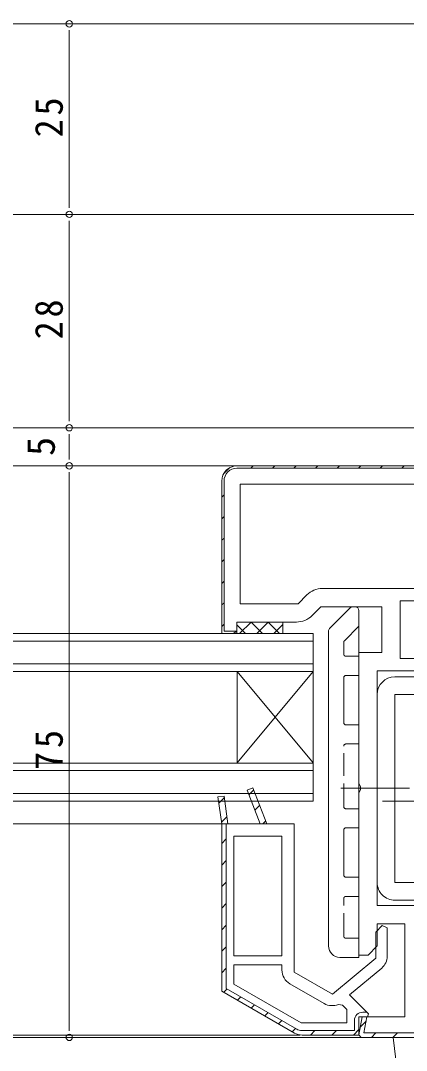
# Model space of a CAD drawing. Units: millimetres on the paper. Extents: x -420 to 373, y -297 to 267.
# Drawn here: x 120.8 to 171.4, y -57.4 to 77.8 of the extents above; entities that cross this region are included whole.
import ezdxf
from ezdxf.enums import TextEntityAlignment as Align

# ---------------------------------------------------------------- set-up
doc = ezdxf.new("R2010")
doc.units = ezdxf.units.MM
doc.linetypes.add('CHAIN2', pattern=[12, 9, -1, 1, -1])
doc.linetypes.add('DASHED3', pattern=[4, 3, -1])
for name, color, linetype, lineweight in [('0-3_YKK_12', 2, 'Continuous', 9), ('0-4_YSS_K', 3, 'Continuous', 9), ('0-5_YKK_D', 6, 'Continuous', 9), ('0-7_YKK_13', 4, 'Continuous', 9), ('0-8_YKK_11', 7, 'Continuous', 9)]:
    doc.layers.add(name, color=color, linetype=linetype, lineweight=lineweight)
doc.styles.add('ＭＳ ゴシック', font='')
doc.styles.get('ＭＳ ゴシック').set_extended_font_data('MS Gothic')

msp = doc.modelspace()

# ---------------------------------------------------------------- linework, layer by layer
at = {"layer": '0-3_YKK_12'}
for p, q in [((-83.235, 77.326), (254.663, 77.326)), ((23.714, 52.326), (147.714, 52.326)), ((147.714, 52.326), (199.714, 52.326)), ((180.213, 24.326), (-8.786, 24.326)), ((149.376, 19.326), (19.604, 19.326)), ((9.21, -2.674), (159.22, -2.674)), ((159.22, -2.674), (159.22, -24.674)), ((9.21, -3.674), (159.22, -3.674)), ((9.21, -6.674), (159.22, -6.674)), ((9.21, -7.674), (159.22, -7.674)), ((159.22, -7.664), (149.22, -19.664)), ((149.22, -7.664), (159.22, -19.664)), ((149.22, -7.664), (149.22, -19.674)), ((9.21, -19.674), (159.22, -19.674)), ((9.21, -20.674), (159.22, -20.674)), ((9.21, -23.674), (159.22, -23.674)), ((9.21, -24.674), (159.22, -24.674)), ((147.218, -27.674), (23.21, -27.674)), ((12.947, -55.374), (157.482, -55.374)), ((165.518, -55.674), (4.91, -55.674))]:
    msp.add_line(p, q, dxfattribs=at)
at = {"layer": '0-4_YSS_K'}
for p, q in [((149.568, -2.674), (151.068, -1.174)), ((151.068, -1.174), (152.568, -2.674)), ((151.813, -2.674), (153.313, -1.174)), ((153.313, -1.174), (154.813, -2.674)), ((155.219, -1.174), (155.219, -2.674)), ((149.226, -1.577), (150.323, -2.674)), ((154.058, -2.674), (155.216, -1.516))]:
    msp.add_line(p, q, dxfattribs=at)
at = {"layer": '0-5_YKK_D'}
for p, q in [((125.214, 77.326), (128.218, 77.326)), ((127.218, 76.476), (127.218, 75.626)), ((127.218, 54.026), (127.218, 75.626)), ((127.218, 53.176), (127.218, 54.026)), ((125.214, 52.326), (128.218, 52.326)), ((125.214, 52.326), (128.218, 52.326)), ((127.218, 51.476), (127.218, 50.626)), ((127.218, 26.026), (127.218, 50.626)), ((127.218, 25.176), (127.218, 26.026)), ((125.214, 24.326), (128.218, 24.326)), ((134.356, 24.326), (126.218, 24.326)), ((127.218, 23.476), (127.218, 22.626)), ((127.218, 21.026), (127.218, 22.626)), ((127.218, 20.176), (127.218, 21.026)), ((133.356, 19.326), (126.218, 19.326)), ((134.356, 19.326), (126.218, 19.326)), ((127.218, 18.476), (127.218, 17.626)), ((127.218, -53.974), (127.218, 17.626)), ((127.218, -54.824), (127.218, -53.974)), ((134.356, -55.674), (126.218, -55.674))]:
    msp.add_line(p, q, dxfattribs=at)
for centre, start, end in [((127.218, 77.326), 90, 270), ((127.218, 77.326), 270, 90), ((127.218, 52.326), 90, 270), ((127.218, 52.326), 90, 270), ((127.218, 52.326), 270, 90), ((127.218, 52.326), 270, 90), ((127.218, 24.326), 90, 270), ((127.218, 24.326), 90, 270), ((127.218, 24.326), 270, 90), ((127.218, 24.326), 270, 90), ((127.218, 19.326), 90, 270), ((127.218, 19.326), 90, 270), ((127.218, 19.326), 270, 90), ((127.218, 19.326), 270, 90), ((127.218, -55.674), 90, 270), ((127.218, -55.674), 270, 90)]:
    msp.add_arc(centre, 0.425, start, end, dxfattribs=at)
at = {"layer": '0-7_YKK_13'}
for p, q in [((164.07, 0.679), (161.363, -2.028)), ((164.716, 0.826), (164.423, 0.826)), ((165.216, 0.326), (165.216, -7.674)), ((161.216, -43.674), (161.216, -2.381)), ((165.216, -8.174), (165.216, -7.674)), ((163.216, -14.374), (163.216, -8.474)), ((163.516, -8.174), (165.216, -8.174)), ((194.318, -8.374), (169.918, -8.374)), ((167.618, -10.674), (167.618, -35.374)), ((165.216, -15.174), (165.216, -27.674)), ((163.516, -28.174), (165.216, -28.174)), ((165.216, -28.174), (165.216, -27.674)), ((163.216, -34.374), (163.216, -28.474)), ((165.216, -35.174), (165.216, -44.674)), ((162.787, -45.174), (162.866, -45.174)), ((170.782, -64.333), (169.718, -55.674))]:
    msp.add_line(p, q, dxfattribs=at)
at = {"layer": '0-7_YKK_13', "linetype": 'DASHED3'}
for p, q in [((163.304, -3.622), (165.216, -1.71)), ((163.216, -5.374), (163.216, -3.834)), ((165.216, -5.674), (163.516, -5.674)), ((163.216, -25.374), (163.216, -17.474)), ((163.516, -17.174), (165.216, -17.174)), ((165.216, -25.674), (163.516, -25.674)), ((163.216, -42.374), (163.216, -37.474)), ((163.516, -37.174), (165.216, -37.174)), ((165.216, -42.674), (163.516, -42.674))]:
    msp.add_line(p, q, dxfattribs=at)
at = {"layer": '0-7_YKK_13', "linetype": 'CHAIN2'}
for p, q in [((162.856, -22.974), (174.681, -22.974)), ((210.69, -24.674), (168.297, -24.674))]:
    msp.add_line(p, q, dxfattribs=at)
at = {"layer": '0-7_YKK_13'}
for points in [[(169.918, -37.674), (177.618, -37.674), (177.618, -35.374), (169.918, -35.374), (169.918, -10.674), (194.318, -10.674), (194.318, -8.374)], [(165.216, -15.174), (165.216, -14.674), (163.516, -14.674)], [(165.216, -35.174), (165.216, -34.674), (163.516, -34.674)], [(162.716, -45.174), (165.216, -45.174), (165.216, -44.674)], [(196.655, -64.333), (197.718, -55.674), (169.718, -55.674)]]:
    msp.add_lwpolyline(points, dxfattribs=at)
for centre, radius, start, end in [((164.423, 0.326), 0.5, 90, 135), ((164.716, 0.326), 0.5, 0, 90), ((161.716, -2.381), 0.5, 135, 180), ((163.516, -8.474), 0.3, 90, 180), ((169.918, -10.674), 2.3, 89.99998, 179.99998), ((163.516, -14.374), 0.3, 180, 270), ((163.516, -28.474), 0.3, 90, 180), ((163.516, -34.374), 0.3, 180, 270), ((169.918, -35.374), 2.3, 179.99998, 270), ((162.716, -43.674), 1.5, 180, 270)]:
    msp.add_arc(centre, radius, start, end, dxfattribs=at)
at = {"layer": '0-7_YKK_13', "linetype": 'DASHED3'}
for centre, start, end in [((163.516, -3.834), 135, 180), ((163.516, -5.374), 180, 270), ((163.516, -17.474), 90, 179.99998), ((163.516, -25.374), 180, 270), ((163.516, -37.474), 90, 180), ((163.516, -42.374), 180, 270)]:
    msp.add_arc(centre, 0.3, start, end, dxfattribs=at)
at = {"layer": '0-8_YKK_11'}
for p, q in [((148.267, 19.085), (147.459, 18.277)), ((149.218, 19.326), (186.718, 19.326)), ((151.336, 19.326), (151.036, 19.026)), ((154.165, 19.326), (153.865, 19.026)), ((156.993, 19.326), (156.693, 19.026)), ((159.821, 19.326), (159.521, 19.026)), ((162.65, 19.326), (162.35, 19.026)), ((165.478, 19.326), (165.178, 19.026)), ((168.307, 19.326), (168.007, 19.026)), ((171.135, 19.326), (170.835, 19.026)), ((184.818, 16.926), (149.618, 16.926)), ((147.518, 15.508), (147.218, 15.208)), ((147.518, 12.679), (147.218, 12.379)), ((147.518, 9.851), (147.218, 9.551)), ((147.518, 7.023), (147.218, 6.723)), ((147.518, 4.194), (147.218, 3.894)), ((147.518, 1.366), (147.218, 1.066)), ((170.618, 1.626), (184.818, 1.626)), ((147.518, -1.463), (147.218, -1.763)), ((167.618, -38.374), (167.618, -7.574)), ((151.292, -22.931), (153.118, -27.674)), ((147.547, -24.247), (146.838, -24.956)), ((151.403, -23.219), (150.784, -23.838)), ((152.189, -25.261), (151.57, -25.88)), ((147.894, -26.728), (147.185, -27.437)), ((152.976, -27.303), (152.605, -27.674)), ((147.818, -29.632), (147.218, -30.232)), ((148.818, -44.974), (148.818, -29.274)), ((147.818, -32.461), (147.218, -33.061)), ((147.818, -35.289), (147.218, -35.889)), ((147.818, -38.117), (147.218, -38.717)), ((147.818, -40.946), (147.218, -41.546)), ((147.818, -43.774), (147.218, -44.374)), ((147.818, -46.603), (147.218, -47.203)), ((156.168, -48.648), (160.652, -51.237)), ((147.93, -49.319), (147.491, -49.758)), ((157.647, -53.774), (148.818, -48.677)), ((149.724, -50.354), (149.284, -50.794)), ((151.517, -51.39), (151.078, -51.829)), ((153.31, -52.425), (152.871, -52.864)), ((155.103, -53.46), (154.664, -53.899)), ((166.145, -53.546), (165.406, -54.286)), ((156.896, -54.496), (156.457, -54.935)), ((159.446, -54.774), (158.846, -55.374)), ((162.274, -54.774), (161.674, -55.374)), ((165.218, -54.659), (164.503, -55.374)), ((167.446, -55.074), (166.846, -55.674)), ((170.274, -55.074), (169.674, -55.674))]:
    msp.add_line(p, q, dxfattribs=at)
for points in [[(187.218, 19.326), (149.218, 19.326)], [(149.218, 19.326), (186.718, 19.326), (187.218, 18.826), (186.918, 18.826), (186.718, 19.026), (149.218, 19.026)], [(147.218, 17.326), (147.218, -2.674), (149.218, -2.674), (149.218, -1.174), (157.017, -1.174)], [(147.518, 17.326), (147.518, -2.374), (149.177, -2.374), (148.718, -2.674), (147.218, -2.674), (147.218, 17.326)], [(184.818, 16.926), (149.618, 16.926), (149.618, 1.226), (157.224, 1.226), (158.375, 2.376)], [(160.426, 3.226), (184.818, 3.226), (184.818, 16.926)], [(159.068, -0.325), (160.218, 0.826), (168.218, 0.826), (168.218, -5.174), (165.218, -5.174), (165.218, -22.35), (165.406, -22.74), (165.406, -23.209), (165.218, -23.599), (165.218, -44.874), (166.418, -44.874), (167.618, -43.674), (167.618, -40.774), (171.218, -40.774), (171.218, -52.974), (165.637, -52.974), (165.223, -55.322), (165.518, -55.674), (165.223, -55.322)], [(167.618, -38.374), (167.618, -7.574), (196.318, -7.574), (196.318, -14.174), (187.618, -14.174)], [(168.918, -45.041), (168.918, -41.281), (168.272, -41.014), (167.418, -41.867), (167.418, -45.274), (161.755, -50.026), (156.718, -47.118), (156.718, -27.674), (153.118, -27.674), (151.292, -22.931), (150.545, -23.218), (152.261, -27.674), (148.026, -27.674), (147.515, -24.019), (146.722, -24.13), (147.218, -27.674), (147.218, -49.601)], [(147.218, -27.674), (147.218, -49.601), (156.754, -55.106)], [(147.218, -27.674), (147.218, -49.601), (156.754, -55.106)], [(157.054, -54.587), (147.818, -49.254), (147.818, -27.674), (147.218, -27.674), (148.026, -27.674)], [(187.618, -35.174), (196.318, -35.174), (196.318, -38.374), (167.618, -38.374)], [(165.518, -55.674), (165.223, -55.322), (165.637, -52.974), (166.246, -52.974), (165.876, -55.074), (218.618, -55.074), (218.618, -43.274), (215.518, -43.274), (215.518, -44.174), (214.918, -44.174), (214.918, -42.674), (219.218, -42.674), (219.218, -55.674)], [(157.647, -53.774), (148.818, -48.677), (148.818, -46.174), (155.118, -46.174), (155.118, -46.83)], [(157.754, -55.374), (165.218, -55.374), (165.218, -52.974), (166.319, -52.974), (166.472, -52.604), (163.983, -50.115), (168.204, -46.573)], [(162.518, -51.353), (163.066, -51.46), (163.618, -52.013), (163.618, -53.774), (157.647, -53.774)], [(157.754, -55.374), (165.218, -55.374), (165.218, -52.974), (166.319, -52.974), (166.472, -52.604), (166.243, -52.374), (165.718, -52.374)], [(164.618, -53.474), (164.618, -54.774), (157.754, -54.774)], [(219.218, -55.674), (165.518, -55.674), (219.218, -55.674)], [(165.518, -55.674), (219.218, -55.674)]]:
    msp.add_lwpolyline(points, dxfattribs=at)
for points in [[(170.618, 1.626), (184.818, 1.626), (184.818, -5.974), (170.618, -5.974)], [(151.292, -22.931), (153.118, -27.674), (152.261, -27.674), (150.545, -23.218)], [(147.218, -27.674), (148.026, -27.674), (147.515, -24.019), (146.722, -24.13)], [(148.818, -44.974), (148.818, -29.274), (155.118, -29.274), (155.118, -44.974)]]:
    msp.add_lwpolyline(points, close=True, dxfattribs=at)
for centre, radius, start, end in [((149.218, 17.326), 2, 90, 179.99998), ((149.218, 17.326), 2, 90, 179.99998), ((149.218, 17.326), 1.7, 90, 179.99998), ((160.426, 0.326), 2.9, 89.99998, 134.99997), ((157.017, 1.726), 2.9, 270, 314.99998), ((166.918, -45.041), 2, 309.99997, 0), ((157.218, -46.83), 2.1, 179.99998, 240.00002), ((161.702, -49.418), 2.1, 240.00002, 292.86586), ((165.718, -53.474), 1.1, 90, 179.99998), ((157.754, -53.374), 2, 240, 270.00002), ((157.754, -53.374), 2, 240, 270.00002), ((157.754, -53.374), 1.4, 240.00002, 270.00003)]:
    msp.add_arc(centre, radius, start, end, dxfattribs=at)

# ---------------------------------------------------------------- texts
at = {"layer": '0-5_YKK_D', "color": 3, "style": 'ＭＳ ゴシック'}
msp.add_text('5', height=3.666, rotation=90, dxfattribs=at).set_placement((126.418, 20.626), align=Align.BOTTOM_LEFT)
at = {"layer": '0-5_YKK_D', "color": 3, "char_height": 3.666, "attachment_point": 7, "rotation": 90, "style": 'ＭＳ ゴシック'}
for s, insert in [('\\T1.21;\\W0.95;25', (126.418, 62.426)), ('\\T1.21;\\W0.95;28', (126.418, 35.926)), ('\\T1.21;\\W0.95;75', (126.418, -20.574))]:
    msp.add_mtext(s, dxfattribs=dict(at, insert=insert))

doc.saveas('drawing.dxf')
